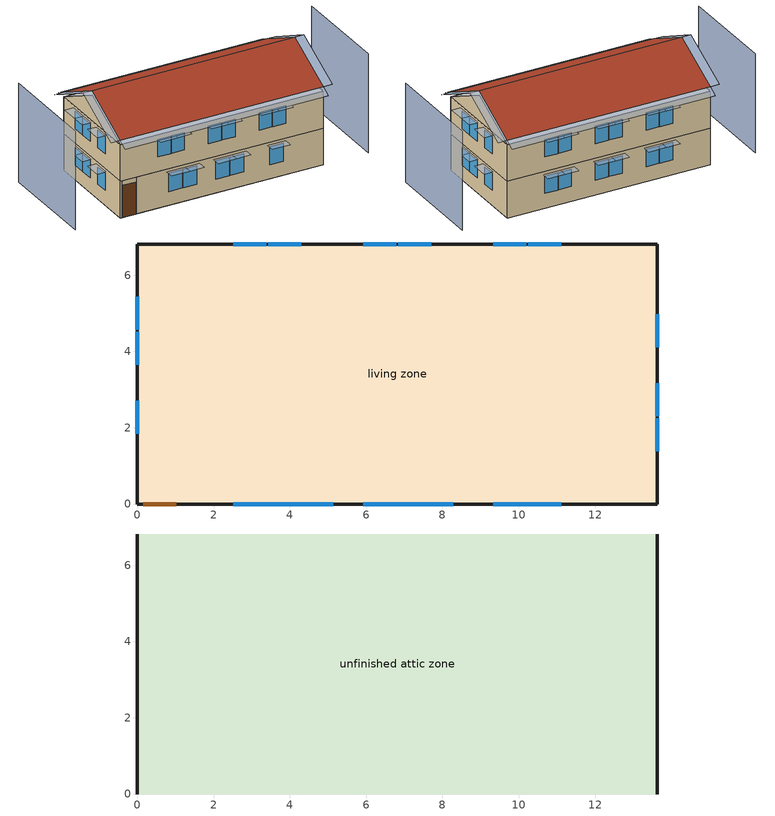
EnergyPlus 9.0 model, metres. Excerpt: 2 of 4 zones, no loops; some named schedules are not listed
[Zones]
living zone
 floor foundation (FloorFndGrndFinSlab): 0,0 0,6.82 13.63,6.82 13.63,0 z0
 wall outside (WallExtInsFin): 13.63,0 13.63,6.82 0,6.82 0,0 13.63,0 z2.44:4.88; 0.13,0 1.05,0 13.63,0 13.63,6.82 0,6.82 0,0 0.13,0 z0:2.44
 window (WindowConstruction): 13.63,1.38 13.63,2.24 / 13.63,2.3 13.63,3.17 / 13.63,4.11 13.63,4.98 / 2.51,0 3.38,0 / 3.44,0 4.31,0 / 5.92,0 6.79,0 / 6.85,0 7.71,0 / 9.33,0 10.19,0 / 10.25,0 11.12,0 / 0,5.44 0,4.57 / 0,4.51 0,3.65 / 0,2.7 0,1.84 / 11.12,6.82 10.25,6.82 / 10.19,6.82 9.33,6.82 / 7.71,6.82 6.85,6.82 / 6.79,6.82 5.92,6.82 / 4.3,6.82 3.44,6.82 / 3.38,6.82 2.51,6.82 z3.42:4.57; 0,5.44 0,4.57 / 0,4.51 0,3.65 / 0,2.7 0,1.84 / 11.12,6.82 10.25,6.82 / 10.19,6.82 9.33,6.82 / 7.71,6.82 6.85,6.82 / 6.79,6.82 5.92,6.82 / 4.3,6.82 3.44,6.82 / 3.38,6.82 2.51,6.82 / 13.63,1.38 13.63,2.24 / 13.63,2.3 13.63,3.17 / 13.63,4.11 13.63,4.98 z0.98:2.13; 3.25,0 4.16,0 / 4.22,0 5.14,0 / 6.4,0 7.31,0 / 7.37,0 8.28,0 / 10.03,0 10.94,0 z0.92:2.13
 door (Door): 0.15,0 1.02,0 z0:2.13
unfinished attic zone
 floor to living zone (FloorFinInsUnfinAttic): 0,6.82 13.63,6.82 13.63,0 0,0 z4.88
 wall outside (WallExtUninsUnfin): 0,3.41,6.58 0,6.82,4.88 0,0,4.88; 13.63,3.41,6.58 13.63,0,4.88 13.63,6.82,4.88
 roof outside (RoofUnfinInsExt): 13.63,3.41,6.89 0,3.41,6.89 0,0,5.18 13.63,0,5.18; 0,3.41,6.89 13.63,3.41,6.89 13.63,6.82,5.18 0,6.82,5.18
shading: -3.05,6.82 -3.05,0 / 16.68,0 16.68,6.82 z0:6.58; 14.24,0,5.18 14.24,3.41,6.89 13.63,3.41,6.89 13.63,0,5.18; -0.61,3.41,6.89 -0.61,0,5.18 0,0,5.18 0,3.41,6.89; 0,-0.61,4.88 13.63,-0.61,4.88 13.63,0,5.18 0,0,5.18; -0.61,6.82,5.18 -0.61,3.41,6.89 0,3.41,6.89 0,6.82,5.18; 14.24,3.41,6.89 14.24,6.82,5.18 13.63,6.82,5.18 13.63,3.41,6.89; 13.63,7.43,4.88 0,7.43,4.88 0,6.82,5.18 13.63,6.82,5.18; 13.63,2.39 13.63,1.22 14.24,1.22 14.24,2.39 z4.72; 13.63,3.32 13.63,2.15 14.24,2.15 14.24,3.32 z4.72; 13.63,5.13 13.63,3.96 14.24,3.96 14.24,5.13 z4.72; 3.53,0 2.36,0 2.36,-0.61 3.53,-0.61 z4.72; 4.46,0 3.29,0 3.29,-0.61 4.46,-0.61 z4.72; 6.94,0 5.77,0 5.77,-0.61 6.94,-0.61 z4.72; 7.87,0 6.69,0 6.69,-0.61 7.87,-0.61 z4.72; 10.35,0 9.17,0 9.17,-0.61 10.35,-0.61 z4.72; 11.27,0 10.1,0 10.1,-0.61 11.27,-0.61 z4.72; 0,4.42 0,5.59 -0.61,5.59 -0.61,4.42 z2.29; 0,3.5 0,4.67 -0.61,4.67 -0.61,3.5 z2.29; 0,1.69 0,2.86 -0.61,2.86 -0.61,1.69 z2.29; 10.1,6.82 11.27,6.82 11.27,7.43 10.1,7.43 z2.29; 9.18,6.82 10.35,6.82 10.35,7.43 9.18,7.43 z2.29; 6.69,6.82 7.86,6.82 7.86,7.43 6.69,7.43 z2.29; 5.77,6.82 6.94,6.82 6.94,7.43 5.77,7.43 z2.29; 3.29,6.82 4.46,6.82 4.46,7.43 3.29,7.43 z2.29; 2.36,6.82 3.53,6.82 3.53,7.43 2.36,7.43 z2.29; 13.63,2.39 13.63,1.22 14.24,1.22 14.24,2.39 z2.29; 13.63,3.32 13.63,2.15 14.24,2.15 14.24,3.32 z2.29; 13.63,5.13 13.63,3.96 14.24,3.96 14.24,5.13 z2.29; 4.32,0 3.1,0 3.1,-0.61 4.32,-0.61 z2.29; 5.29,0 4.07,0 4.07,-0.61 5.29,-0.61 z2.29; 7.46,0 6.24,0 6.24,-0.61 7.46,-0.61 z2.29; 8.44,0 7.22,0 7.22,-0.61 8.44,-0.61 z2.29; 11.09,0 9.88,0 9.88,-0.61 11.09,-0.61 z2.29; 0,4.42 0,5.59 -0.61,5.59 -0.61,4.42 z4.72; 0,3.5 0,4.67 -0.61,4.67 -0.61,3.5 z4.72; 0,1.69 0,2.86 -0.61,2.86 -0.61,1.69 z4.72; 10.1,6.82 11.27,6.82 11.27,7.43 10.1,7.43 z4.72; 9.18,6.82 10.35,6.82 10.35,7.43 9.18,7.43 z4.72; 6.69,6.82 7.86,6.82 7.86,7.43 6.69,7.43 z4.72; 5.77,6.82 6.94,6.82 6.94,7.43 5.77,7.43 z4.72; 3.29,6.82 4.46,6.82 4.46,7.43 3.29,7.43 z4.72; 2.36,6.82 3.53,6.82 3.53,7.43 2.36,7.43 z4.72
[Building]
Building 1: North Axis {deg}=180; Terrain=Suburbs
[Site:Location]
Denver Intl Ap_CO_USA: Latitude {deg}=39.83; Longitude {deg}=-104.65; Time Zone {hr}=-7; Elevation {m}=1650
[Site:GroundTemperature:Deep]
10.8753, 10.8753, 10.8753, 10.8753, 10.8753, 10.8753, 10.8753, 10.8753, 10.8753, 10.8753, 10.8753, 10.8753
[Site:WaterMainsTemperature]
Calculation Method=Correlation; Annual Average Outdoor Air Temperature {C}=10.8753; Maximum Difference In Monthly Average Outdoor Air Temperatures {deltaC}=23.1524
[Material] Roughness=Rough
Name | Thickness {m} | Conductivity {W/m-K} | Density {kg/m3} | Specific Heat {J/kg-K} | Thermal Absorptance | Solar Absorptance | Visible Absorptance
Asphalt Shingles&#44 Medium | 0.009525 | 0.162714 | 1121.4 | 1465.45 | 0.91 | 0.85 | 0.85
Concrete 4.0 in. | 0.1016 | 1.803125 | 2242.8 | 837.4 | 0.9 | 0.7 | 0.7
DoorMaterial | 0.04445 | 0.0612267 | 512.64 | 1214.23 | 0.9 | 0.7 | 0.7
Drywall 0.5 in. | 0.0127 | 0.160291 | 801 | 837.4 | 0.9 | 0.5 | 0.1
Floor Covering | 0.0127 | 0.0433444 | 54.468 | 1339.84 | 0.9 | 0.9 | 0.7
FloorFinStudAndAirFloor | 0.1397 | 0.557395 | 67.691 | 1210.98 | 0.9 | 0.7 | 0.7
FloorUAAdditionalCeilingIns | 0.12827 | 0.0411113 | 16.02 | 1046.75 | 0.9 | 0.7 | 0.7
FloorUATrussandIns | 0.0889 | 0.0436674 | 50.7834 | 1165.1 | 0.9 | 0.7 | 0.7
FootingMaterial | 0.2032 | 1.803125 | 2242.8 | 837.4 | 0.9 | 0.7 | 0.7
res furniture material living space|story 2 | 0.1524 | 0.115458 | 640.8 | 1214.23 | 0.9 | 0.6 | 0.1
RoofSheathing | 0.01905 | 0.115458 | 512.64 | 1214.23 | 0.9 | 0.7 | 0.7
RoofUARoofIns | 0.18415 | 8.02397 | 37.0049 | 1207.88 | 0.9 | 0.7 | 0.7
Vinyl&#44 Light | 0.009525 | 0.089435 | 177.822 | 1046.75 | 0.9 | 0.3 | 0.3
WallSheathing | 0.0127 | 0.115458 | 512.64 | 1214.23 | 0.9 | 0.7 | 0.7
WallStudAndCavity | 0.0889 | 0.054245 | 162.403 | 1178.92 | 0.9 | 0.7 | 0.7
WallStudAndCavity 1 | 0.0889 | 0.393744 | 83.0341 | 1211.67 | 0.9 | 0.7 | 0.7
WallStudAndCavity 2 | 0.0889 | 0.397942 | 83.0341 | 1211.67 | 0.9 | 0.7 | 0.7
Wood Floor | 0.015875 | 0.115458 | 544.68 | 1214.23 | 0.9 | 0.7 | 0.7
[WindowMaterial:Shade]
CoolingShade: Solar Transmittance=0.999; Solar Reflectance=0.00099; Visible Transmittance=0.999; Visible Reflectance=0.00099; Infrared Hemispherical Emissivity=1e-005; Infrared Transmittance=0.999; Thickness {m}=0.0001; Conductivity {W/m-K}=10000; Shade to Glass Distance {m}=0.001; Top Opening Multiplier=0; Bottom Opening Multiplier=0; Left-Side Opening Multiplier=0; Right-Side Opening Multiplier=0; Airflow Permeability=0
[WindowMaterial:SimpleGlazingSystem]
WindowMaterial: U-Factor {W/m2-K}=2.10086; Solar Heat Gain Coefficient=0.21
[Construction]
Door: DoorMaterial
FloorFinInsUnfinAttic: FloorUAAdditionalCeilingIns, FloorUATrussandIns, Drywall 0.5 in.
FloorFinUninsFin Reversed: Floor Covering, Wood Floor, RoofSheathing, FloorFinStudAndAirFloor, Drywall 0.5 in.
FloorFndGrndFinSlab: Concrete 4.0 in., Floor Covering
FootingConstruction: FootingMaterial
res furniture construction living space; res furniture construction living space|story 2: res furniture material living space|story 2
RoofUnfinInsExt: Asphalt Shingles&#44 Medium, RoofSheathing, RoofUARoofIns
WallExtInsFin: Vinyl&#44 Light, WallSheathing, WallStudAndCavity, Drywall 0.5 in.
WallExtUninsUnfin: Vinyl&#44 Light, WallSheathing, WallStudAndCavity 1
WallIntFinUninsFin: WallStudAndCavity 2, Drywall 0.5 in.
WindowConstruction: WindowMaterial
[Zone]
living zone: Floor Area {m2}=185.806; Part of Total Floor Area=Yes
res ds res ashp clg asys ret air zone; res ds res ashp htg asys ret air zone: Volume {m3}=0.25
unfinished attic zone: 
[InternalMass] Zone=living zone
Name | Construction | Surface Area {m2}
Merged Surface 6 - Surface 7 | FloorFinUninsFin Reversed | 92.903
living space Partition; living space|story 2 Partition | WallIntFinUninsFin | 92.903
res furniture mass living space | res furniture construction living space | 37.1612
res furniture mass living space|story 2 | res furniture construction living space|story 2 | 37.1612
[People] Zone or ZoneList=living zone; Number of People Schedule=res occupants schedule; Number of People Calculation Method=People; Number of People=1.32; Fraction Radiant=0.319734; Sensible Heat Fraction=0.573; Activity Level Schedule=Schedule Ruleset 1; Carbon Dioxide Generation Rate {m3/s-W}=0; Enable ASHRAE 55 Comfort Warnings=No; Mean Radiant Temperature Calculation Type=ZoneAveraged
res occupants|living space; res occupants|living space|story 2
[Lights] Zone or ZoneList=living zone; Schedule=res lighting schedule; Design Level Calculation Method=LightingLevel; Lighting Level {W}=213.581; Return Air Fraction=0; Fraction Radiant=0.6; Fraction Visible=0.2; Fraction Replaceable=1
res lighting living space; res lighting living space|story 2
[ElectricEquipment] Zone or ZoneList=living zone; Design Level Calculation Method=EquipmentLevel
Name | Schedule | Design Level {W} | Fraction Latent | Fraction Radiant | Fraction Lost
res cd electric | res cd gas schedule | 14731 | 0 | 0.6 | 0
res cw | res cw schedule | 7800.9 | 0 | 0.48 | 0.2
res dw | res dw schedule | 8743.86 | 0.15 | 0.36 | 0.25
res infil_1 bath fan; res infil_1 house fan; res infil_1 range fan | Always On Discrete | 0 | 0 | 0 | 1
res misc plug loads|living space; res misc plug loads|living space|story 2 | res misc plug loads schedule | 201.481 | 0.021 | 0.558 | 0.049
res range electric | res range gas|false schedule | 35.9069 | 0.3 | 0.24 | 0.3
res refrig | res refrig schedule | 65.0889 | 0 | 0 | 0
[OtherEquipment] Design Level Calculation Method=EquipmentLevel
Name | Fuel Type | Zone or ZoneList | Schedule | Design Level {W} | Fraction Latent | Fraction Radiant | Fraction Lost
res bath | None | living zone | res bath schedule | 6337.27 | 0 | 0 | 0
res cd gas | NaturalGas | living zone | res cd gas schedule | 195712 | 0.05 | 0.06 | 0.85
res ds res ashp clg asys SupDCnToLvEq; res ds res ashp clg asys SupLatLkToLvEq; res ds res ashp clg asys SupSLkToLvEq; res ds res ashp htg asys SupDCnToLvEq; res ds res ashp htg asys SupLatLkToLvEq; res ds res ashp htg asys SupSLkToLvEq | None | living zone | Always On Discrete | 0
res hot water distribution | None | living zone | res hot water distribution schedule | 99.0622 | 0 | 0 | 0
res range gas | NaturalGas | living zone | res range gas|false schedule | 375.952 | 0.2 | 0.18 | 0.5
res shower | None | living zone | res shower schedule | 7899.46 | 0.487197 | 0 | 0
res sink | None | living zone | res sink schedule | 2132.88 | 0.312222 | 0 | 0
res ds res ashp clg asys RetDCnToPlEq; res ds res ashp clg asys RetLatLkEq; res ds res ashp clg asys RetSLkEq | None | res ds res ashp clg asys ret air zone | Always On Discrete | 0
res ds res ashp htg asys RetDCnToPlEq; res ds res ashp htg asys RetLatLkEq; res ds res ashp htg asys RetSLkEq | None | res ds res ashp htg asys ret air zone | Always On Discrete | 0
res ds res ashp clg asys RetDCnToAhEquip; res ds res ashp clg asys SupDCnToAhEq; res ds res ashp clg asys SupLatLkToAhEq; res ds res ashp clg asys SupSLkToAhEq; res ds res ashp htg asys RetDCnToAhEquip; res ds res ashp htg asys SupDCnToAhEq; res ds res ashp htg asys SupLatLkToAhEq; res ds res ashp htg asys SupSLkToAhEq | None | unfinished attic zone | Always On Discrete | 0
[ZoneInfiltration:DesignFlowRate] Zone or ZoneList=living zone; Schedule=Always On Discrete; Design Flow Rate Calculation Method=Flow/Zone; Design Flow Rate {m3/s}=0
res infil_1 flow; res nv_1 flow
[ZoneMixing] Schedule=Always On Continuous; Design Flow Rate Calculation Method=Flow/Zone; Design Flow Rate {m3/s}=0
Name | Zone | Source Zone
res ds res ashp clg asys AhToLivMix; res ds res ashp htg asys AhToLivMix | living zone | unfinished attic zone
res ds res ashp clg asys LivToAhMix; res ds res ashp htg asys LivToAhMix | unfinished attic zone | living zone
[ZoneInfiltration:EffectiveLeakageArea]
res infil|unfinished attic space: Zone=unfinished attic zone; Schedule=Always On Discrete; Effective Air Leakage Area {cm2}=3093.67; Stack Coefficient=0.000139594; Wind Coefficient=4.10673e-05
[WindowShadingControl]
WindowShadingControl: Zone=living zone; Shading Type=InteriorShade; Shading Control Type=OnIfScheduleAllows; Schedule=Window shading schedule; Shading Control Is Scheduled=Yes; Glare Control Is Active=No; Shading Device Material=CoolingShade; Multiple Surface Control Type=Group; Fenestration Surface Name 1=Surface 11 - Window 4; Fenestration Surface Name 2=Surface 5 - Window 2; Fenestration Surface Name 3=Surface 11 - Window 2; Fenestration Surface Name 4=Surface 9 - Window 5; Fenestration Surface Name 5=Surface 5 - Window 1; Fenestration Surface Name 6=Surface 5 - Window 3; Fenestration Surface Name 7=Surface 9 - Window 6; Fenestration Surface Name 8=Surface 3 - Window 4; Fenestration Surface Name 9=Surface 3 - Window 5; Fenestration Surface Name 10=Surface 11 - Window 3; Fenestration Surface Name 11=Surface 3 - Window 6; Fenestration Surface Name 12=Surface 5 - Window 4; Fenestration Surface Name 13=Surface 11 - Window 5; Fenestration Surface Name 14=Surface 9 - Window 1; Fenestration Surface Name 15=Surface 9 - Window 3; Fenestration Surface Name 16=Surface 9 - Window 4; Fenestration Surface Name 17=Surface 3 - Window 2; Fenestration Surface Name 18=Surface 11 - Window 1; Fenestration Surface Name 19=Surface 11 - Window 6; Fenestration Surface Name 20=Surface 5 - Window 5; Fenestration Surface Name 21=Surface 9 - Window 2; Fenestration Surface Name 22=Surface 3 - Window 3; Fenestration Surface Name 23=Surface 8 - Window 1; Fenestration Surface Name 24=Surface 8 - Window 2; Fenestration Surface Name 25=Surface 8 - Window 3; Fenestration Surface Name 26=Surface 3 - Window 1; Fenestration Surface Name 27=Surface 2 - Window 1; Fenestration Surface Name 28=Surface 2 - Window 2; Fenestration Surface Name 29=Surface 4 - Window 1; Fenestration Surface Name 30=Surface 2 - Window 3; Fenestration Surface Name 31=Surface 10 - Window 1; Fenestration Surface Name 32=Surface 10 - Window 2; Fenestration Surface Name 33=Surface 4 - Window 2; Fenestration Surface Name 34=Surface 10 - Window 3; Fenestration Surface Name 35=Surface 4 - Window 3
[SurfaceProperty:ExposedFoundationPerimeter]
Surface 1: Exposed Perimeter Calculation Method=TotalExposedPerimeter; Total Exposed Perimeter {m}=40.8932; Exposed Perimeter Fraction=1
[Foundation:Kiva]
Foundation Kiva 1: Interior Horizontal Insulation Depth {m}=0; Exterior Horizontal Insulation Width {m}=0; Wall Height Above Grade {m}=0.2032; Wall Depth Below Slab {m}=0.2032; Footing Wall Construction=FootingConstruction; Footing Depth {m}=0.3
[Foundation:Kiva:Settings]
Soil Conductivity {W/m-K}=1.731; Soil Density {kg/m3}=1842.3; Soil Specific Heat {J/kg-K}=418.7; Ground Solar Absorptivity=0.9; Ground Thermal Absorptivity=0.9; Ground Surface Roughness {m}=0.03; Far-Field Width {m}=40; Deep-Ground Boundary Condition=ZeroFlux; Deep-Ground Depth {m}=40; Minimum Cell Dimension {m}=0.02; Maximum Cell Growth Coefficient=1.5; Simulation Timestep=Hourly
[Exterior:Lights]
res lighting exterior: Schedule=res lighting schedule; Design Level {W}=87.3605
[EnergyManagementSystem:Sensor] Output:Variable or Output:Meter Index Key=unfinished attic zone
Name | Output:Variable or Output:Meter
res_ds_res_ashp_clg_asys_ah_t_s; res_ds_res_ashp_htg_asys_ah_t_s | Zone Air Temperature
res_ds_res_ashp_clg_asys_ah_w_s; res_ds_res_ashp_htg_asys_ah_w_s | Zone Mean Air Humidity Ratio
[Schedule:Week:Daily]
res lighting schedule Week Rule - Jan1-Jan6: Schedule Day 23, res lighting schedule allday1, res lighting schedule allday1, res lighting schedule allday1, res lighting schedule allday1, res lighting schedule allday1, res lighting schedule allday1, Schedule Day 23, res lighting schedule summer design, res lighting schedule winter design, Schedule Day 23, Schedule Day 23
res lighting schedule Week Rule - Jan7-Jan27: res lighting schedule allday1, res lighting schedule allday1, res lighting schedule allday1, res lighting schedule allday1, res lighting schedule allday1, res lighting schedule allday1, res lighting schedule allday1, Schedule Day 23, res lighting schedule summer design, res lighting schedule winter design, Schedule Day 23, Schedule Day 23
res lighting schedule Week Rule - Jan28-Feb3: res lighting schedule allday1, res lighting schedule allday1, res lighting schedule allday1, res lighting schedule allday1, res lighting schedule allday2, res lighting schedule allday2, res lighting schedule allday2, Schedule Day 23, res lighting schedule summer design, res lighting schedule winter design, Schedule Day 23, Schedule Day 23
res lighting schedule Week Rule - Feb4-Feb24: res lighting schedule allday2, res lighting schedule allday2, res lighting schedule allday2, res lighting schedule allday2, res lighting schedule allday2, res lighting schedule allday2, res lighting schedule allday2, Schedule Day 23, res lighting schedule summer design, res lighting schedule winter design, Schedule Day 23, Schedule Day 23
res lighting schedule Week Rule - Feb25-Mar3: res lighting schedule allday2, res lighting schedule allday2, res lighting schedule allday2, res lighting schedule allday2, res lighting schedule allday3, res lighting schedule allday3, res lighting schedule allday3, Schedule Day 23, res lighting schedule summer design, res lighting schedule winter design, Schedule Day 23, Schedule Day 23
res lighting schedule Week Rule - Mar4-Mar31: res lighting schedule allday3, res lighting schedule allday3, res lighting schedule allday3, res lighting schedule allday3, res lighting schedule allday3, res lighting schedule allday3, res lighting schedule allday3, Schedule Day 23, res lighting schedule summer design, res lighting schedule winter design, Schedule Day 23, Schedule Day 23
res lighting schedule Week Rule - Apr1-Apr28: res lighting schedule allday4, res lighting schedule allday4, res lighting schedule allday4, res lighting schedule allday4, res lighting schedule allday4, res lighting schedule allday4, res lighting schedule allday4, Schedule Day 23, res lighting schedule summer design, res lighting schedule winter design, Schedule Day 23, Schedule Day 23
res lighting schedule Week Rule - Apr29-May5: res lighting schedule allday4, res lighting schedule allday4, res lighting schedule allday5, res lighting schedule allday5, res lighting schedule allday5, res lighting schedule allday5, res lighting schedule allday5, Schedule Day 23, res lighting schedule summer design, res lighting schedule winter design, Schedule Day 23, Schedule Day 23
res lighting schedule Week Rule - May6-May26: res lighting schedule allday5, res lighting schedule allday5, res lighting schedule allday5, res lighting schedule allday5, res lighting schedule allday5, res lighting schedule allday5, res lighting schedule allday5, Schedule Day 23, res lighting schedule summer design, res lighting schedule winter design, Schedule Day 23, Schedule Day 23
res lighting schedule Week Rule - May27-Jun2: res lighting schedule allday5, res lighting schedule allday5, res lighting schedule allday5, res lighting schedule allday5, res lighting schedule allday5, res lighting schedule allday6, res lighting schedule allday6, Schedule Day 23, res lighting schedule summer design, res lighting schedule winter design, Schedule Day 23, Schedule Day 23
res lighting schedule Week Rule - Jun3-Jun30: res lighting schedule allday6, res lighting schedule allday6, res lighting schedule allday6, res lighting schedule allday6, res lighting schedule allday6, res lighting schedule allday6, res lighting schedule allday6, Schedule Day 23, res lighting schedule summer design, res lighting schedule winter design, Schedule Day 23, Schedule Day 23
res lighting schedule Week Rule - Jul1-Jul28: res lighting schedule allday7, res lighting schedule allday7, res lighting schedule allday7, res lighting schedule allday7, res lighting schedule allday7, res lighting schedule allday7, res lighting schedule allday7, Schedule Day 23, res lighting schedule summer design, res lighting schedule winter design, Schedule Day 23, Schedule Day 23
res lighting schedule Week Rule - Jul29-Aug4: res lighting schedule allday7, res lighting schedule allday7, res lighting schedule allday7, res lighting schedule allday8, res lighting schedule allday8, res lighting schedule allday8, res lighting schedule allday8, Schedule Day 23, res lighting schedule summer design, res lighting schedule winter design, Schedule Day 23, Schedule Day 23
res lighting schedule Week Rule - Aug5-Aug25: res lighting schedule allday8, res lighting schedule allday8, res lighting schedule allday8, res lighting schedule allday8, res lighting schedule allday8, res lighting schedule allday8, res lighting schedule allday8, Schedule Day 23, res lighting schedule summer design, res lighting schedule winter design, Schedule Day 23, Schedule Day 23
res lighting schedule Week Rule - Aug26-Sep1: res lighting schedule allday8, res lighting schedule allday8, res lighting schedule allday8, res lighting schedule allday8, res lighting schedule allday8, res lighting schedule allday8, res lighting schedule allday9, Schedule Day 23, res lighting schedule summer design, res lighting schedule winter design, Schedule Day 23, Schedule Day 23
res lighting schedule Week Rule - Sep2-Sep29: res lighting schedule allday9, res lighting schedule allday9, res lighting schedule allday9, res lighting schedule allday9, res lighting schedule allday9, res lighting schedule allday9, res lighting schedule allday9, Schedule Day 23, res lighting schedule summer design, res lighting schedule winter design, Schedule Day 23, Schedule Day 23
res lighting schedule Week Rule - Sep30-Oct6: res lighting schedule allday9, res lighting schedule allday10, res lighting schedule allday10, res lighting schedule allday10, res lighting schedule allday10, res lighting schedule allday10, res lighting schedule allday10, Schedule Day 23, res lighting schedule summer design, res lighting schedule winter design, Schedule Day 23, Schedule Day 23
res lighting schedule Week Rule - Oct7-Oct27: res lighting schedule allday10, res lighting schedule allday10, res lighting schedule allday10, res lighting schedule allday10, res lighting schedule allday10, res lighting schedule allday10, res lighting schedule allday10, Schedule Day 23, res lighting schedule summer design, res lighting schedule winter design, Schedule Day 23, Schedule Day 23
res lighting schedule Week Rule - Oct28-Nov3: res lighting schedule allday10, res lighting schedule allday10, res lighting schedule allday10, res lighting schedule allday10, res lighting schedule allday11, res lighting schedule allday11, res lighting schedule allday11, Schedule Day 23, res lighting schedule summer design, res lighting schedule winter design, Schedule Day 23, Schedule Day 23
res lighting schedule Week Rule - Nov4-Nov24: res lighting schedule allday11, res lighting schedule allday11, res lighting schedule allday11, res lighting schedule allday11, res lighting schedule allday11, res lighting schedule allday11, res lighting schedule allday11, Schedule Day 23, res lighting schedule summer design, res lighting schedule winter design, Schedule Day 23, Schedule Day 23
res lighting schedule Week Rule - Nov25-Dec1: res lighting schedule allday11, res lighting schedule allday11, res lighting schedule allday11, res lighting schedule allday11, res lighting schedule allday11, res lighting schedule allday11, res lighting schedule allday12, Schedule Day 23, res lighting schedule summer design, res lighting schedule winter design, Schedule Day 23, Schedule Day 23
res lighting schedule Week Rule - Dec2-Dec31: res lighting schedule allday12, res lighting schedule allday12, res lighting schedule allday12, res lighting schedule allday12, res lighting schedule allday12, res lighting schedule allday12, res lighting schedule allday12, Schedule Day 23, res lighting schedule summer design, res lighting schedule winter design, Schedule Day 23, Schedule Day 23
res cd gas schedule Week Rule - Jan1-Jan6: Schedule Day 16, res cd gas schedule allday1, res cd gas schedule allday2, res cd gas schedule allday3, res cd gas schedule allday4, res cd gas schedule allday5, res cd gas schedule allday6, Schedule Day 16, Schedule Day 16, Schedule Day 16, Schedule Day 16, Schedule Day 16
res cd gas schedule Week Rule - Jan7-Dec31: res cd gas schedule allday7, res cd gas schedule allday1, res cd gas schedule allday2, res cd gas schedule allday3, res cd gas schedule allday4, res cd gas schedule allday5, res cd gas schedule allday6, Schedule Day 16, Schedule Day 16, Schedule Day 16, Schedule Day 16, Schedule Day 16
res cw schedule Week Rule - Jan1-Jan6: Schedule Day 15, res cw schedule allday1, res cw schedule allday2, res cw schedule allday3, res cw schedule allday4, res cw schedule allday5, res cw schedule allday6, Schedule Day 15, Schedule Day 15, Schedule Day 15, Schedule Day 15, Schedule Day 15
res cw schedule Week Rule - Jan7-Dec31: res cw schedule allday7, res cw schedule allday1, res cw schedule allday2, res cw schedule allday3, res cw schedule allday4, res cw schedule allday5, res cw schedule allday6, Schedule Day 15, Schedule Day 15, Schedule Day 15, Schedule Day 15, Schedule Day 15
res dw schedule Week Rule - Jan1-Jan6: Schedule Day 17, res dw schedule allday1, res dw schedule allday2, res dw schedule allday3, res dw schedule allday4, res dw schedule allday5, res dw schedule allday6, Schedule Day 17, Schedule Day 17, Schedule Day 17, Schedule Day 17, Schedule Day 17
res dw schedule Week Rule - Jan7-Dec31: res dw schedule allday7, res dw schedule allday1, res dw schedule allday2, res dw schedule allday3, res dw schedule allday4, res dw schedule allday5, res dw schedule allday6, Schedule Day 17, Schedule Day 17, Schedule Day 17, Schedule Day 17, Schedule Day 17
res misc plug loads schedule Week Rule - Jan1-Jan6: Schedule Day 26, res misc plug loads schedule allday1, res misc plug loads schedule allday1, res misc plug loads schedule allday1, res misc plug loads schedule allday1, res misc plug loads schedule allday1, res misc plug loads schedule allday1, Schedule Day 26, res misc plug loads schedule summer design, res misc plug loads schedule winter design, Schedule Day 26, Schedule Day 26
res misc plug loads schedule Week Rule - Jan7-Jan27: res misc plug loads schedule allday1, res misc plug loads schedule allday1, res misc plug loads schedule allday1, res misc plug loads schedule allday1, res misc plug loads schedule allday1, res misc plug loads schedule allday1, res misc plug loads schedule allday1, Schedule Day 26, res misc plug loads schedule summer design, res misc plug loads schedule winter design, Schedule Day 26, Schedule Day 26
res misc plug loads schedule Week Rule - Jan28-Feb3: res misc plug loads schedule allday1, res misc plug loads schedule allday1, res misc plug loads schedule allday1, res misc plug loads schedule allday1, res misc plug loads schedule allday2, res misc plug loads schedule allday2, res misc plug loads schedule allday2, Schedule Day 26, res misc plug loads schedule summer design, res misc plug loads schedule winter design, Schedule Day 26, Schedule Day 26
res misc plug loads schedule Week Rule - Feb4-Feb24: res misc plug loads schedule allday2, res misc plug loads schedule allday2, res misc plug loads schedule allday2, res misc plug loads schedule allday2, res misc plug loads schedule allday2, res misc plug loads schedule allday2, res misc plug loads schedule allday2, Schedule Day 26, res misc plug loads schedule summer design, res misc plug loads schedule winter design, Schedule Day 26, Schedule Day 26
res misc plug loads schedule Week Rule - Feb25-Mar3: res misc plug loads schedule allday2, res misc plug loads schedule allday2, res misc plug loads schedule allday2, res misc plug loads schedule allday2, res misc plug loads schedule allday3, res misc plug loads schedule allday3, res misc plug loads schedule allday3, Schedule Day 26, res misc plug loads schedule summer design, res misc plug loads schedule winter design, Schedule Day 26, Schedule Day 26
res misc plug loads schedule Week Rule - Mar4-Mar31: res misc plug loads schedule allday3, res misc plug loads schedule allday3, res misc plug loads schedule allday3, res misc plug loads schedule allday3, res misc plug loads schedule allday3, res misc plug loads schedule allday3, res misc plug loads schedule allday3, Schedule Day 26, res misc plug loads schedule summer design, res misc plug loads schedule winter design, Schedule Day 26, Schedule Day 26
res misc plug loads schedule Week Rule - Apr1-Apr28: res misc plug loads schedule allday4, res misc plug loads schedule allday4, res misc plug loads schedule allday4, res misc plug loads schedule allday4, res misc plug loads schedule allday4, res misc plug loads schedule allday4, res misc plug loads schedule allday4, Schedule Day 26, res misc plug loads schedule summer design, res misc plug loads schedule winter design, Schedule Day 26, Schedule Day 26
res misc plug loads schedule Week Rule - Apr29-May5: res misc plug loads schedule allday4, res misc plug loads schedule allday4, res misc plug loads schedule allday5, res misc plug loads schedule allday5, res misc plug loads schedule allday5, res misc plug loads schedule allday5, res misc plug loads schedule allday5, Schedule Day 26, res misc plug loads schedule summer design, res misc plug loads schedule winter design, Schedule Day 26, Schedule Day 26
res misc plug loads schedule Week Rule - May6-May26: res misc plug loads schedule allday5, res misc plug loads schedule allday5, res misc plug loads schedule allday5, res misc plug loads schedule allday5, res misc plug loads schedule allday5, res misc plug loads schedule allday5, res misc plug loads schedule allday5, Schedule Day 26, res misc plug loads schedule summer design, res misc plug loads schedule winter design, Schedule Day 26, Schedule Day 26
res misc plug loads schedule Week Rule - May27-Jun2: res misc plug loads schedule allday5, res misc plug loads schedule allday5, res misc plug loads schedule allday5, res misc plug loads schedule allday5, res misc plug loads schedule allday5, res misc plug loads schedule allday6, res misc plug loads schedule allday6, Schedule Day 26, res misc plug loads schedule summer design, res misc plug loads schedule winter design, Schedule Day 26, Schedule Day 26
res misc plug loads schedule Week Rule - Jun3-Jun30: res misc plug loads schedule allday6, res misc plug loads schedule allday6, res misc plug loads schedule allday6, res misc plug loads schedule allday6, res misc plug loads schedule allday6, res misc plug loads schedule allday6, res misc plug loads schedule allday6, Schedule Day 26, res misc plug loads schedule summer design, res misc plug loads schedule winter design, Schedule Day 26, Schedule Day 26
res misc plug loads schedule Week Rule - Jul1-Jul28: res misc plug loads schedule allday7, res misc plug loads schedule allday7, res misc plug loads schedule allday7, res misc plug loads schedule allday7, res misc plug loads schedule allday7, res misc plug loads schedule allday7, res misc plug loads schedule allday7, Schedule Day 26, res misc plug loads schedule summer design, res misc plug loads schedule winter design, Schedule Day 26, Schedule Day 26
res misc plug loads schedule Week Rule - Jul29-Aug4: res misc plug loads schedule allday7, res misc plug loads schedule allday7, res misc plug loads schedule allday7, res misc plug loads schedule allday8, res misc plug loads schedule allday8, res misc plug loads schedule allday8, res misc plug loads schedule allday8, Schedule Day 26, res misc plug loads schedule summer design, res misc plug loads schedule winter design, Schedule Day 26, Schedule Day 26
res misc plug loads schedule Week Rule - Aug5-Aug25: res misc plug loads schedule allday8, res misc plug loads schedule allday8, res misc plug loads schedule allday8, res misc plug loads schedule allday8, res misc plug loads schedule allday8, res misc plug loads schedule allday8, res misc plug loads schedule allday8, Schedule Day 26, res misc plug loads schedule summer design, res misc plug loads schedule winter design, Schedule Day 26, Schedule Day 26
res misc plug loads schedule Week Rule - Aug26-Sep1: res misc plug loads schedule allday8, res misc plug loads schedule allday8, res misc plug loads schedule allday8, res misc plug loads schedule allday8, res misc plug loads schedule allday8, res misc plug loads schedule allday8, res misc plug loads schedule allday9, Schedule Day 26, res misc plug loads schedule summer design, res misc plug loads schedule winter design, Schedule Day 26, Schedule Day 26
res misc plug loads schedule Week Rule - Sep2-Sep29: res misc plug loads schedule allday9, res misc plug loads schedule allday9, res misc plug loads schedule allday9, res misc plug loads schedule allday9, res misc plug loads schedule allday9, res misc plug loads schedule allday9, res misc plug loads schedule allday9, Schedule Day 26, res misc plug loads schedule summer design, res misc plug loads schedule winter design, Schedule Day 26, Schedule Day 26
res misc plug loads schedule Week Rule - Sep30-Oct6: res misc plug loads schedule allday9, res misc plug loads schedule allday10, res misc plug loads schedule allday10, res misc plug loads schedule allday10, res misc plug loads schedule allday10, res misc plug loads schedule allday10, res misc plug loads schedule allday10, Schedule Day 26, res misc plug loads schedule summer design, res misc plug loads schedule winter design, Schedule Day 26, Schedule Day 26
res misc plug loads schedule Week Rule - Oct7-Oct27: res misc plug loads schedule allday10, res misc plug loads schedule allday10, res misc plug loads schedule allday10, res misc plug loads schedule allday10, res misc plug loads schedule allday10, res misc plug loads schedule allday10, res misc plug loads schedule allday10, Schedule Day 26, res misc plug loads schedule summer design, res misc plug loads schedule winter design, Schedule Day 26, Schedule Day 26
res misc plug loads schedule Week Rule - Oct28-Nov3: res misc plug loads schedule allday10, res misc plug loads schedule allday10, res misc plug loads schedule allday10, res misc plug loads schedule allday10, res misc plug loads schedule allday11, res misc plug loads schedule allday11, res misc plug loads schedule allday11, Schedule Day 26, res misc plug loads schedule summer design, res misc plug loads schedule winter design, Schedule Day 26, Schedule Day 26
res misc plug loads schedule Week Rule - Nov4-Nov24: res misc plug loads schedule allday11, res misc plug loads schedule allday11, res misc plug loads schedule allday11, res misc plug loads schedule allday11, res misc plug loads schedule allday11, res misc plug loads schedule allday11, res misc plug loads schedule allday11, Schedule Day 26, res misc plug loads schedule summer design, res misc plug loads schedule winter design, Schedule Day 26, Schedule Day 26
res misc plug loads schedule Week Rule - Nov25-Dec1: res misc plug loads schedule allday11, res misc plug loads schedule allday11, res misc plug loads schedule allday11, res misc plug loads schedule allday11, res misc plug loads schedule allday11, res misc plug loads schedule allday11, res misc plug loads schedule allday12, Schedule Day 26, res misc plug loads schedule summer design, res misc plug loads schedule winter design, Schedule Day 26, Schedule Day 26
res misc plug loads schedule Week Rule - Dec2-Dec31: res misc plug loads schedule allday12, res misc plug loads schedule allday12, res misc plug loads schedule allday12, res misc plug loads schedule allday12, res misc plug loads schedule allday12, res misc plug loads schedule allday12, res misc plug loads schedule allday12, Schedule Day 26, res misc plug loads schedule summer design, res misc plug loads schedule winter design, Schedule Day 26, Schedule Day 26
res occupants schedule Week Rule - Jan1-Jan6: Schedule Day 3, res occupants schedule allday1, res occupants schedule allday1, res occupants schedule allday1, res occupants schedule allday1, res occupants schedule allday1, res occupants schedule allday1, Schedule Day 3, res occupants schedule summer design, res occupants schedule winter design, Schedule Day 3, Schedule Day 3
res occupants schedule Week Rule - Jan7-Jan27: res occupants schedule allday1, res occupants schedule allday1, res occupants schedule allday1, res occupants schedule allday1, res occupants schedule allday1, res occupants schedule allday1, res occupants schedule allday1, Schedule Day 3, res occupants schedule summer design, res occupants schedule winter design, Schedule Day 3, Schedule Day 3
res occupants schedule Week Rule - Jan28-Feb3: res occupants schedule allday1, res occupants schedule allday1, res occupants schedule allday1, res occupants schedule allday1, res occupants schedule allday2, res occupants schedule allday2, res occupants schedule allday2, Schedule Day 3, res occupants schedule summer design, res occupants schedule winter design, Schedule Day 3, Schedule Day 3
res occupants schedule Week Rule - Feb4-Feb24: res occupants schedule allday2, res occupants schedule allday2, res occupants schedule allday2, res occupants schedule allday2, res occupants schedule allday2, res occupants schedule allday2, res occupants schedule allday2, Schedule Day 3, res occupants schedule summer design, res occupants schedule winter design, Schedule Day 3, Schedule Day 3
res occupants schedule Week Rule - Feb25-Mar3: res occupants schedule allday2, res occupants schedule allday2, res occupants schedule allday2, res occupants schedule allday2, res occupants schedule allday3, res occupants schedule allday3, res occupants schedule allday3, Schedule Day 3, res occupants schedule summer design, res occupants schedule winter design, Schedule Day 3, Schedule Day 3
res occupants schedule Week Rule - Mar4-Mar31: res occupants schedule allday3, res occupants schedule allday3, res occupants schedule allday3, res occupants schedule allday3, res occupants schedule allday3, res occupants schedule allday3, res occupants schedule allday3, Schedule Day 3, res occupants schedule summer design, res occupants schedule winter design, Schedule Day 3, Schedule Day 3
res occupants schedule Week Rule - Apr1-Apr28: res occupants schedule allday4, res occupants schedule allday4, res occupants schedule allday4, res occupants schedule allday4, res occupants schedule allday4, res occupants schedule allday4, res occupants schedule allday4, Schedule Day 3, res occupants schedule summer design, res occupants schedule winter design, Schedule Day 3, Schedule Day 3
res occupants schedule Week Rule - Apr29-May5: res occupants schedule allday4, res occupants schedule allday4, res occupants schedule allday5, res occupants schedule allday5, res occupants schedule allday5, res occupants schedule allday5, res occupants schedule allday5, Schedule Day 3, res occupants schedule summer design, res occupants schedule winter design, Schedule Day 3, Schedule Day 3
res occupants schedule Week Rule - May6-May26: res occupants schedule allday5, res occupants schedule allday5, res occupants schedule allday5, res occupants schedule allday5, res occupants schedule allday5, res occupants schedule allday5, res occupants schedule allday5, Schedule Day 3, res occupants schedule summer design, res occupants schedule winter design, Schedule Day 3, Schedule Day 3
res occupants schedule Week Rule - May27-Jun2: res occupants schedule allday5, res occupants schedule allday5, res occupants schedule allday5, res occupants schedule allday5, res occupants schedule allday5, res occupants schedule allday6, res occupants schedule allday6, Schedule Day 3, res occupants schedule summer design, res occupants schedule winter design, Schedule Day 3, Schedule Day 3
res occupants schedule Week Rule - Jun3-Jun30: res occupants schedule allday6, res occupants schedule allday6, res occupants schedule allday6, res occupants schedule allday6, res occupants schedule allday6, res occupants schedule allday6, res occupants schedule allday6, Schedule Day 3, res occupants schedule summer design, res occupants schedule winter design, Schedule Day 3, Schedule Day 3
res occupants schedule Week Rule - Jul1-Jul28: res occupants schedule allday7, res occupants schedule allday7, res occupants schedule allday7, res occupants schedule allday7, res occupants schedule allday7, res occupants schedule allday7, res occupants schedule allday7, Schedule Day 3, res occupants schedule summer design, res occupants schedule winter design, Schedule Day 3, Schedule Day 3
res occupants schedule Week Rule - Jul29-Aug4: res occupants schedule allday7, res occupants schedule allday7, res occupants schedule allday7, res occupants schedule allday8, res occupants schedule allday8, res occupants schedule allday8, res occupants schedule allday8, Schedule Day 3, res occupants schedule summer design, res occupants schedule winter design, Schedule Day 3, Schedule Day 3
res occupants schedule Week Rule - Aug5-Aug25: res occupants schedule allday8, res occupants schedule allday8, res occupants schedule allday8, res occupants schedule allday8, res occupants schedule allday8, res occupants schedule allday8, res occupants schedule allday8, Schedule Day 3, res occupants schedule summer design, res occupants schedule winter design, Schedule Day 3, Schedule Day 3
res occupants schedule Week Rule - Aug26-Sep1: res occupants schedule allday8, res occupants schedule allday8, res occupants schedule allday8, res occupants schedule allday8, res occupants schedule allday8, res occupants schedule allday8, res occupants schedule allday9, Schedule Day 3, res occupants schedule summer design, res occupants schedule winter design, Schedule Day 3, Schedule Day 3
res occupants schedule Week Rule - Sep2-Sep29: res occupants schedule allday9, res occupants schedule allday9, res occupants schedule allday9, res occupants schedule allday9, res occupants schedule allday9, res occupants schedule allday9, res occupants schedule allday9, Schedule Day 3, res occupants schedule summer design, res occupants schedule winter design, Schedule Day 3, Schedule Day 3
res occupants schedule Week Rule - Sep30-Oct6: res occupants schedule allday9, res occupants schedule allday10, res occupants schedule allday10, res occupants schedule allday10, res occupants schedule allday10, res occupants schedule allday10, res occupants schedule allday10, Schedule Day 3, res occupants schedule summer design, res occupants schedule winter design, Schedule Day 3, Schedule Day 3
res occupants schedule Week Rule - Oct7-Oct27: res occupants schedule allday10, res occupants schedule allday10, res occupants schedule allday10, res occupants schedule allday10, res occupants schedule allday10, res occupants schedule allday10, res occupants schedule allday10, Schedule Day 3, res occupants schedule summer design, res occupants schedule winter design, Schedule Day 3, Schedule Day 3
res occupants schedule Week Rule - Oct28-Nov3: res occupants schedule allday10, res occupants schedule allday10, res occupants schedule allday10, res occupants schedule allday10, res occupants schedule allday11, res occupants schedule allday11, res occupants schedule allday11, Schedule Day 3, res occupants schedule summer design, res occupants schedule winter design, Schedule Day 3, Schedule Day 3
res occupants schedule Week Rule - Nov4-Nov24: res occupants schedule allday11, res occupants schedule allday11, res occupants schedule allday11, res occupants schedule allday11, res occupants schedule allday11, res occupants schedule allday11, res occupants schedule allday11, Schedule Day 3, res occupants schedule summer design, res occupants schedule winter design, Schedule Day 3, Schedule Day 3
res occupants schedule Week Rule - Nov25-Dec1: res occupants schedule allday11, res occupants schedule allday11, res occupants schedule allday11, res occupants schedule allday11, res occupants schedule allday11, res occupants schedule allday11, res occupants schedule allday12, Schedule Day 3, res occupants schedule summer design, res occupants schedule winter design, Schedule Day 3, Schedule Day 3
res occupants schedule Week Rule - Dec2-Dec31: res occupants schedule allday12, res occupants schedule allday12, res occupants schedule allday12, res occupants schedule allday12, res occupants schedule allday12, res occupants schedule allday12, res occupants schedule allday12, Schedule Day 3, res occupants schedule summer design, res occupants schedule winter design, Schedule Day 3, Schedule Day 3
res range gas|false schedule Week Rule - Jan1-Jan6: Schedule Day 20, res range gas|false schedule allday1, res range gas|false schedule allday1, res range gas|false schedule allday1, res range gas|false schedule allday1, res range gas|false schedule allday1, res range gas|false schedule allday1, Schedule Day 20, res range gas|false schedule summer design, res range gas|false schedule winter design, Schedule Day 20, Schedule Day 20
res range gas|false schedule Week Rule - Jan7-Jan27: res range gas|false schedule allday1, res range gas|false schedule allday1, res range gas|false schedule allday1, res range gas|false schedule allday1, res range gas|false schedule allday1, res range gas|false schedule allday1, res range gas|false schedule allday1, Schedule Day 20, res range gas|false schedule summer design, res range gas|false schedule winter design, Schedule Day 20, Schedule Day 20
res range gas|false schedule Week Rule - Jan28-Feb3: res range gas|false schedule allday1, res range gas|false schedule allday1, res range gas|false schedule allday1, res range gas|false schedule allday1, res range gas|false schedule allday2, res range gas|false schedule allday2, res range gas|false schedule allday2, Schedule Day 20, res range gas|false schedule summer design, res range gas|false schedule winter design, Schedule Day 20, Schedule Day 20
res range gas|false schedule Week Rule - Feb4-Feb24: res range gas|false schedule allday2, res range gas|false schedule allday2, res range gas|false schedule allday2, res range gas|false schedule allday2, res range gas|false schedule allday2, res range gas|false schedule allday2, res range gas|false schedule allday2, Schedule Day 20, res range gas|false schedule summer design, res range gas|false schedule winter design, Schedule Day 20, Schedule Day 20
res range gas|false schedule Week Rule - Feb25-Mar3: res range gas|false schedule allday2, res range gas|false schedule allday2, res range gas|false schedule allday2, res range gas|false schedule allday2, res range gas|false schedule allday3, res range gas|false schedule allday3, res range gas|false schedule allday3, Schedule Day 20, res range gas|false schedule summer design, res range gas|false schedule winter design, Schedule Day 20, Schedule Day 20
res range gas|false schedule Week Rule - Mar4-Mar31: res range gas|false schedule allday3, res range gas|false schedule allday3, res range gas|false schedule allday3, res range gas|false schedule allday3, res range gas|false schedule allday3, res range gas|false schedule allday3, res range gas|false schedule allday3, Schedule Day 20, res range gas|false schedule summer design, res range gas|false schedule winter design, Schedule Day 20, Schedule Day 20
res range gas|false schedule Week Rule - Apr1-Apr28: res range gas|false schedule allday4, res range gas|false schedule allday4, res range gas|false schedule allday4, res range gas|false schedule allday4, res range gas|false schedule allday4, res range gas|false schedule allday4, res range gas|false schedule allday4, Schedule Day 20, res range gas|false schedule summer design, res range gas|false schedule winter design, Schedule Day 20, Schedule Day 20
res range gas|false schedule Week Rule - Apr29-May5: res range gas|false schedule allday4, res range gas|false schedule allday4, res range gas|false schedule allday5, res range gas|false schedule allday5, res range gas|false schedule allday5, res range gas|false schedule allday5, res range gas|false schedule allday5, Schedule Day 20, res range gas|false schedule summer design, res range gas|false schedule winter design, Schedule Day 20, Schedule Day 20
res range gas|false schedule Week Rule - May6-May26: res range gas|false schedule allday5, res range gas|false schedule allday5, res range gas|false schedule allday5, res range gas|false schedule allday5, res range gas|false schedule allday5, res range gas|false schedule allday5, res range gas|false schedule allday5, Schedule Day 20, res range gas|false schedule summer design, res range gas|false schedule winter design, Schedule Day 20, Schedule Day 20
res range gas|false schedule Week Rule - May27-Jun2: res range gas|false schedule allday5, res range gas|false schedule allday5, res range gas|false schedule allday5, res range gas|false schedule allday5, res range gas|false schedule allday5, res range gas|false schedule allday6, res range gas|false schedule allday6, Schedule Day 20, res range gas|false schedule summer design, res range gas|false schedule winter design, Schedule Day 20, Schedule Day 20
res range gas|false schedule Week Rule - Jun3-Jun30: res range gas|false schedule allday6, res range gas|false schedule allday6, res range gas|false schedule allday6, res range gas|false schedule allday6, res range gas|false schedule allday6, res range gas|false schedule allday6, res range gas|false schedule allday6, Schedule Day 20, res range gas|false schedule summer design, res range gas|false schedule winter design, Schedule Day 20, Schedule Day 20
res range gas|false schedule Week Rule - Jul1-Jul28: res range gas|false schedule allday7, res range gas|false schedule allday7, res range gas|false schedule allday7, res range gas|false schedule allday7, res range gas|false schedule allday7, res range gas|false schedule allday7, res range gas|false schedule allday7, Schedule Day 20, res range gas|false schedule summer design, res range gas|false schedule winter design, Schedule Day 20, Schedule Day 20
res range gas|false schedule Week Rule - Jul29-Aug4: res range gas|false schedule allday7, res range gas|false schedule allday7, res range gas|false schedule allday7, res range gas|false schedule allday8, res range gas|false schedule allday8, res range gas|false schedule allday8, res range gas|false schedule allday8, Schedule Day 20, res range gas|false schedule summer design, res range gas|false schedule winter design, Schedule Day 20, Schedule Day 20
Schedule Ruleset 1 Week Rule - Jan1-Dec31: Schedule Day 4, Schedule Day 4, Schedule Day 4, Schedule Day 4, Schedule Day 4, Schedule Day 4, Schedule Day 4, Schedule Day 4, Schedule Day 4, Schedule Day 4, Schedule Day 4, Schedule Day 4
[Schedule:Year]
res lighting schedule: res lighting schedule Week Rule - Jan1-Jan6, 1, 1, 1, 6, res lighting schedule Week Rule - Jan7-Jan27, 1, 7, 1, 27, res lighting schedule Week Rule - Jan28-Feb3, 1, 28, 2, 3, res lighting schedule Week Rule - Feb4-Feb24, 2, 4, 2, 24, res lighting schedule Week Rule - Feb25-Mar3, 2, 25, 3, 3, res lighting schedule Week Rule - Mar4-Mar31, 3, 4, 3, 31, res lighting schedule Week Rule - Apr1-Apr28, 4, 1, 4, 28, res lighting schedule Week Rule - Apr29-May5, 4, 29, 5, 5, res lighting schedule Week Rule - May6-May26, 5, 6, 5, 26, res lighting schedule Week Rule - May27-Jun2, 5, 27, 6, 2, res lighting schedule Week Rule - Jun3-Jun30, 6, 3, 6, 30, res lighting schedule Week Rule - Jul1-Jul28, 7, 1, 7, 28, res lighting schedule Week Rule - Jul29-Aug4, 7, 29, 8, 4, res lighting schedule Week Rule - Aug5-Aug25, 8, 5, 8, 25, res lighting schedule Week Rule - Aug26-Sep1, 8, 26, 9, 1, res lighting schedule Week Rule - Sep2-Sep29, 9, 2, 9, 29, res lighting schedule Week Rule - Sep30-Oct6, 9, 30, 10, 6, res lighting schedule Week Rule - Oct7-Oct27, 10, 7, 10, 27, res lighting schedule Week Rule - Oct28-Nov3, 10, 28, 11, 3, res lighting schedule Week Rule - Nov4-Nov24, 11, 4, 11, 24, res lighting schedule Week Rule - Nov25-Dec1, 11, 25, 12, 1, res lighting schedule Week Rule - Dec2-Dec31, 12, 2, 12, 31
res bath schedule: res bath schedule Week Rule - Jan1-Jan6, 1, 1, 1, 6, res bath schedule Week Rule - Jan7-Dec31, 1, 7, 12, 31
res cd gas schedule: res cd gas schedule Week Rule - Jan1-Jan6, 1, 1, 1, 6, res cd gas schedule Week Rule - Jan7-Dec31, 1, 7, 12, 31
res cw schedule: res cw schedule Week Rule - Jan1-Jan6, 1, 1, 1, 6, res cw schedule Week Rule - Jan7-Dec31, 1, 7, 12, 31
res dw schedule: res dw schedule Week Rule - Jan1-Jan6, 1, 1, 1, 6, res dw schedule Week Rule - Jan7-Dec31, 1, 7, 12, 31
res hot water distribution schedule: res hot water distribution schedule Week Rule - Jan1-Jan6, 1, 1, 1, 6, res hot water distribution schedule Week Rule - Jan7-Jan27, 1, 7, 1, 27, res hot water distribution schedule Week Rule - Jan28-Feb3, 1, 28, 2, 3, res hot water distribution schedule Week Rule - Feb4-Feb24, 2, 4, 2, 24, res hot water distribution schedule Week Rule - Feb25-Mar3, 2, 25, 3, 3, res hot water distribution schedule Week Rule - Mar4-Mar31, 3, 4, 3, 31, res hot water distribution schedule Week Rule - Apr1-Apr28, 4, 1, 4, 28, res hot water distribution schedule Week Rule - Apr29-May5, 4, 29, 5, 5, res hot water distribution schedule Week Rule - May6-May26, 5, 6, 5, 26, res hot water distribution schedule Week Rule - May27-Jun2, 5, 27, 6, 2, res hot water distribution schedule Week Rule - Jun3-Jun30, 6, 3, 6, 30, res hot water distribution schedule Week Rule - Jul1-Jul28, 7, 1, 7, 28, res hot water distribution schedule Week Rule - Jul29-Aug4, 7, 29, 8, 4, res hot water distribution schedule Week Rule - Aug5-Aug25, 8, 5, 8, 25, res hot water distribution schedule Week Rule - Aug26-Sep1, 8, 26, 9, 1, res hot water distribution schedule Week Rule - Sep2-Sep29, 9, 2, 9, 29, res hot water distribution schedule Week Rule - Sep30-Oct6, 9, 30, 10, 6, res hot water distribution schedule Week Rule - Oct7-Oct27, 10, 7, 10, 27, res hot water distribution schedule Week Rule - Oct28-Nov3, 10, 28, 11, 3, res hot water distribution schedule Week Rule - Nov4-Nov24, 11, 4, 11, 24, res hot water distribution schedule Week Rule - Nov25-Dec1, 11, 25, 12, 1, res hot water distribution schedule Week Rule - Dec2-Dec31, 12, 2, 12, 31
res misc plug loads schedule: res misc plug loads schedule Week Rule - Jan1-Jan6, 1, 1, 1, 6, res misc plug loads schedule Week Rule - Jan7-Jan27, 1, 7, 1, 27, res misc plug loads schedule Week Rule - Jan28-Feb3, 1, 28, 2, 3, res misc plug loads schedule Week Rule - Feb4-Feb24, 2, 4, 2, 24, res misc plug loads schedule Week Rule - Feb25-Mar3, 2, 25, 3, 3, res misc plug loads schedule Week Rule - Mar4-Mar31, 3, 4, 3, 31, res misc plug loads schedule Week Rule - Apr1-Apr28, 4, 1, 4, 28, res misc plug loads schedule Week Rule - Apr29-May5, 4, 29, 5, 5, res misc plug loads schedule Week Rule - May6-May26, 5, 6, 5, 26, res misc plug loads schedule Week Rule - May27-Jun2, 5, 27, 6, 2, res misc plug loads schedule Week Rule - Jun3-Jun30, 6, 3, 6, 30, res misc plug loads schedule Week Rule - Jul1-Jul28, 7, 1, 7, 28, res misc plug loads schedule Week Rule - Jul29-Aug4, 7, 29, 8, 4, res misc plug loads schedule Week Rule - Aug5-Aug25, 8, 5, 8, 25, res misc plug loads schedule Week Rule - Aug26-Sep1, 8, 26, 9, 1, res misc plug loads schedule Week Rule - Sep2-Sep29, 9, 2, 9, 29, res misc plug loads schedule Week Rule - Sep30-Oct6, 9, 30, 10, 6, res misc plug loads schedule Week Rule - Oct7-Oct27, 10, 7, 10, 27, res misc plug loads schedule Week Rule - Oct28-Nov3, 10, 28, 11, 3, res misc plug loads schedule Week Rule - Nov4-Nov24, 11, 4, 11, 24, res misc plug loads schedule Week Rule - Nov25-Dec1, 11, 25, 12, 1, res misc plug loads schedule Week Rule - Dec2-Dec31, 12, 2, 12, 31
res occupants schedule: res occupants schedule Week Rule - Jan1-Jan6, 1, 1, 1, 6, res occupants schedule Week Rule - Jan7-Jan27, 1, 7, 1, 27, res occupants schedule Week Rule - Jan28-Feb3, 1, 28, 2, 3, res occupants schedule Week Rule - Feb4-Feb24, 2, 4, 2, 24, res occupants schedule Week Rule - Feb25-Mar3, 2, 25, 3, 3, res occupants schedule Week Rule - Mar4-Mar31, 3, 4, 3, 31, res occupants schedule Week Rule - Apr1-Apr28, 4, 1, 4, 28, res occupants schedule Week Rule - Apr29-May5, 4, 29, 5, 5, res occupants schedule Week Rule - May6-May26, 5, 6, 5, 26, res occupants schedule Week Rule - May27-Jun2, 5, 27, 6, 2, res occupants schedule Week Rule - Jun3-Jun30, 6, 3, 6, 30, res occupants schedule Week Rule - Jul1-Jul28, 7, 1, 7, 28, res occupants schedule Week Rule - Jul29-Aug4, 7, 29, 8, 4, res occupants schedule Week Rule - Aug5-Aug25, 8, 5, 8, 25, res occupants schedule Week Rule - Aug26-Sep1, 8, 26, 9, 1, res occupants schedule Week Rule - Sep2-Sep29, 9, 2, 9, 29, res occupants schedule Week Rule - Sep30-Oct6, 9, 30, 10, 6, res occupants schedule Week Rule - Oct7-Oct27, 10, 7, 10, 27, res occupants schedule Week Rule - Oct28-Nov3, 10, 28, 11, 3, res occupants schedule Week Rule - Nov4-Nov24, 11, 4, 11, 24, res occupants schedule Week Rule - Nov25-Dec1, 11, 25, 12, 1, res occupants schedule Week Rule - Dec2-Dec31, 12, 2, 12, 31
res range gas|false schedule: res range gas|false schedule Week Rule - Jan1-Jan6, 1, 1, 1, 6, res range gas|false schedule Week Rule - Jan7-Jan27, 1, 7, 1, 27, res range gas|false schedule Week Rule - Jan28-Feb3, 1, 28, 2, 3, res range gas|false schedule Week Rule - Feb4-Feb24, 2, 4, 2, 24, res range gas|false schedule Week Rule - Feb25-Mar3, 2, 25, 3, 3, res range gas|false schedule Week Rule - Mar4-Mar31, 3, 4, 3, 31, res range gas|false schedule Week Rule - Apr1-Apr28, 4, 1, 4, 28, res range gas|false schedule Week Rule - Apr29-May5, 4, 29, 5, 5, res range gas|false schedule Week Rule - May6-May26, 5, 6, 5, 26, res range gas|false schedule Week Rule - May27-Jun2, 5, 27, 6, 2, res range gas|false schedule Week Rule - Jun3-Jun30, 6, 3, 6, 30, res range gas|false schedule Week Rule - Jul1-Jul28, 7, 1, 7, 28, res range gas|false schedule Week Rule - Jul29-Aug4, 7, 29, 8, 4, res range gas|false schedule Week Rule - Aug5-Aug25, 8, 5, 8, 25, res range gas|false schedule Week Rule - Aug26-Sep1, 8, 26, 9, 1, res range gas|false schedule Week Rule - Sep2-Sep29, 9, 2, 9, 29, res range gas|false schedule Week Rule - Sep30-Oct6, 9, 30, 10, 6, res range gas|false schedule Week Rule - Oct7-Oct27, 10, 7, 10, 27, res range gas|false schedule Week Rule - Oct28-Nov3, 10, 28, 11, 3, res range gas|false schedule Week Rule - Nov4-Nov24, 11, 4, 11, 24, res range gas|false schedule Week Rule - Nov25-Dec1, 11, 25, 12, 1, res range gas|false schedule Week Rule - Dec2-Dec31, 12, 2, 12, 31
res refrig schedule: res refrig schedule Week Rule - Jan1-Jan6, 1, 1, 1, 6, res refrig schedule Week Rule - Jan7-Jan27, 1, 7, 1, 27, res refrig schedule Week Rule - Jan28-Feb3, 1, 28, 2, 3, res refrig schedule Week Rule - Feb4-Feb24, 2, 4, 2, 24, res refrig schedule Week Rule - Feb25-Mar3, 2, 25, 3, 3, res refrig schedule Week Rule - Mar4-Mar31, 3, 4, 3, 31, res refrig schedule Week Rule - Apr1-Apr28, 4, 1, 4, 28, res refrig schedule Week Rule - Apr29-May5, 4, 29, 5, 5, res refrig schedule Week Rule - May6-May26, 5, 6, 5, 26, res refrig schedule Week Rule - May27-Jun2, 5, 27, 6, 2, res refrig schedule Week Rule - Jun3-Jun30, 6, 3, 6, 30, res refrig schedule Week Rule - Jul1-Jul28, 7, 1, 7, 28, res refrig schedule Week Rule - Jul29-Aug4, 7, 29, 8, 4, res refrig schedule Week Rule - Aug5-Aug25, 8, 5, 8, 25, res refrig schedule Week Rule - Aug26-Sep1, 8, 26, 9, 1, res refrig schedule Week Rule - Sep2-Sep29, 9, 2, 9, 29, res refrig schedule Week Rule - Sep30-Oct6, 9, 30, 10, 6, res refrig schedule Week Rule - Oct7-Oct27, 10, 7, 10, 27, res refrig schedule Week Rule - Oct28-Nov3, 10, 28, 11, 3, res refrig schedule Week Rule - Nov4-Nov24, 11, 4, 11, 24, res refrig schedule Week Rule - Nov25-Dec1, 11, 25, 12, 1, res refrig schedule Week Rule - Dec2-Dec31, 12, 2, 12, 31
res shower schedule: res shower schedule Week Rule - Jan1-Jan6, 1, 1, 1, 6, res shower schedule Week Rule - Jan7-Dec31, 1, 7, 12, 31
res sink schedule: res sink schedule Week Rule - Jan1-Jan6, 1, 1, 1, 6, res sink schedule Week Rule - Jan7-Dec31, 1, 7, 12, 31
Schedule Ruleset 1: Schedule Ruleset 1 Week Rule - Jan1-Dec31, 1, 1, 12, 31
Window shading schedule: Window shading schedule Week Rule - Jan1-Jan6, 1, 1, 1, 6, Window shading schedule Week Rule - Jan7-Jan27, 1, 7, 1, 27, Window shading schedule Week Rule - Jan28-Feb3, 1, 28, 2, 3, Window shading schedule Week Rule - Feb4-Feb24, 2, 4, 2, 24, Window shading schedule Week Rule - Feb25-Mar3, 2, 25, 3, 3, Window shading schedule Week Rule - Mar4-Mar31, 3, 4, 3, 31, Window shading schedule Week Rule - Apr1-Apr28, 4, 1, 4, 28, Window shading schedule Week Rule - Apr29-May5, 4, 29, 5, 5, Window shading schedule Week Rule - May6-May26, 5, 6, 5, 26, Window shading schedule Week Rule - May27-Jun2, 5, 27, 6, 2, Window shading schedule Week Rule - Jun3-Jun30, 6, 3, 6, 30, Window shading schedule Week Rule - Jul1-Jul28, 7, 1, 7, 28, Window shading schedule Week Rule - Jul29-Aug4, 7, 29, 8, 4, Window shading schedule Week Rule - Aug5-Aug25, 8, 5, 8, 25, Window shading schedule Week Rule - Aug26-Sep1, 8, 26, 9, 1, Window shading schedule Week Rule - Sep2-Sep29, 9, 2, 9, 29, Window shading schedule Week Rule - Sep30-Oct6, 9, 30, 10, 6, Window shading schedule Week Rule - Oct7-Oct27, 10, 7, 10, 27, Window shading schedule Week Rule - Oct28-Nov3, 10, 28, 11, 3, Window shading schedule Week Rule - Nov4-Nov24, 11, 4, 11, 24, Window shading schedule Week Rule - Nov25-Dec1, 11, 25, 12, 1, Window shading schedule Week Rule - Dec2-Dec31, 12, 2, 12, 31
[Schedule:Constant] Hourly Value=1
Always On Continuous; Always On Discrete
